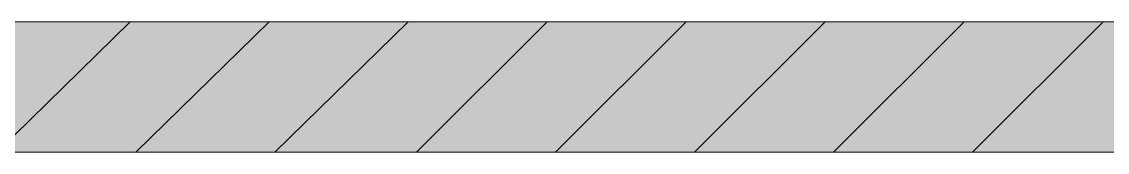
# Model space of a CAD drawing. Extents: x -187 to 52, y -9 to 65.
# Drawn here: x -147.25 to -145.599, y 20.928 to 21.127 of the extents above; entities that cross this region are included whole.
import ezdxf

# ---------------------------------------------------------------- set-up
doc = ezdxf.new("R2010")
doc.units = 0
doc.header["$MEASUREMENT"] = 0
doc.layers.add('PDF4_Geometría', color=7, linetype='Continuous')
doc.layers.add('PDF4_Rellenos sólidos', color=7, linetype='Continuous', true_color=0xffffff)

msp = doc.modelspace()

# ---------------------------------------------------------------- hatches: boundary and pattern name
at = {"layer": 'PDF4_Rellenos sólidos', "transparency": 33554559}
h = msp.add_hatch(color=256, dxfattribs=at)
h.paths.add_polyline_path([(-149.648, 20.9284), (-149.648, 21.1271), (-150.1005, 21.1271), (-150.1005, 20.9284)])
h.paths.add_polyline_path([(-144.903, 20.9284), (-144.903, 21.1271), (-147.4531, 21.1271), (-147.4531, 20.9284)])
h.paths.add_polyline_path([(-143.3171, 20.9284), (-143.3171, 21.1271), (-144.7042, 21.1271), (-144.7042, 20.9284)])
h.paths.add_polyline_path([(-142.319, 21.1271), (-142.319, 20.9284), (-142.1583, 20.9284), (-142.1583, 21.1271)])
h.paths.add_polyline_path([(-147.6519, 20.9284), (-147.6519, 21.1271), (-148.5315, 21.1271), (-148.5315, 20.9284)])

# ---------------------------------------------------------------- linework, layer by layer
at = {"layer": 'PDF4_Geometría', "lineweight": 20}
for points in [[(-144.903, 21.1271), (-147.4531, 21.1271)], [(-147.4531, 20.9284), (-144.903, 20.9284)]]:
    msp.add_lwpolyline(points, dxfattribs=at)
at = {"layer": 'PDF4_Geometría', "lineweight": 9}
for points in [[(-147.2882, 20.9284), (-147.0852, 21.1271)], [(-147.0767, 20.9284), (-146.8737, 21.1271)], [(-146.8653, 20.9284), (-146.6623, 21.1271)], [(-146.6496, 20.9284), (-146.4508, 21.1271)], [(-146.4382, 20.9284), (-146.2394, 21.1271)], [(-146.2267, 20.9284), (-146.0279, 21.1271)], [(-146.0152, 20.9284), (-145.8165, 21.1271)], [(-145.8038, 20.9284), (-145.605, 21.1271)]]:
    msp.add_lwpolyline(points, dxfattribs=at)

doc.saveas('drawing.dxf')
